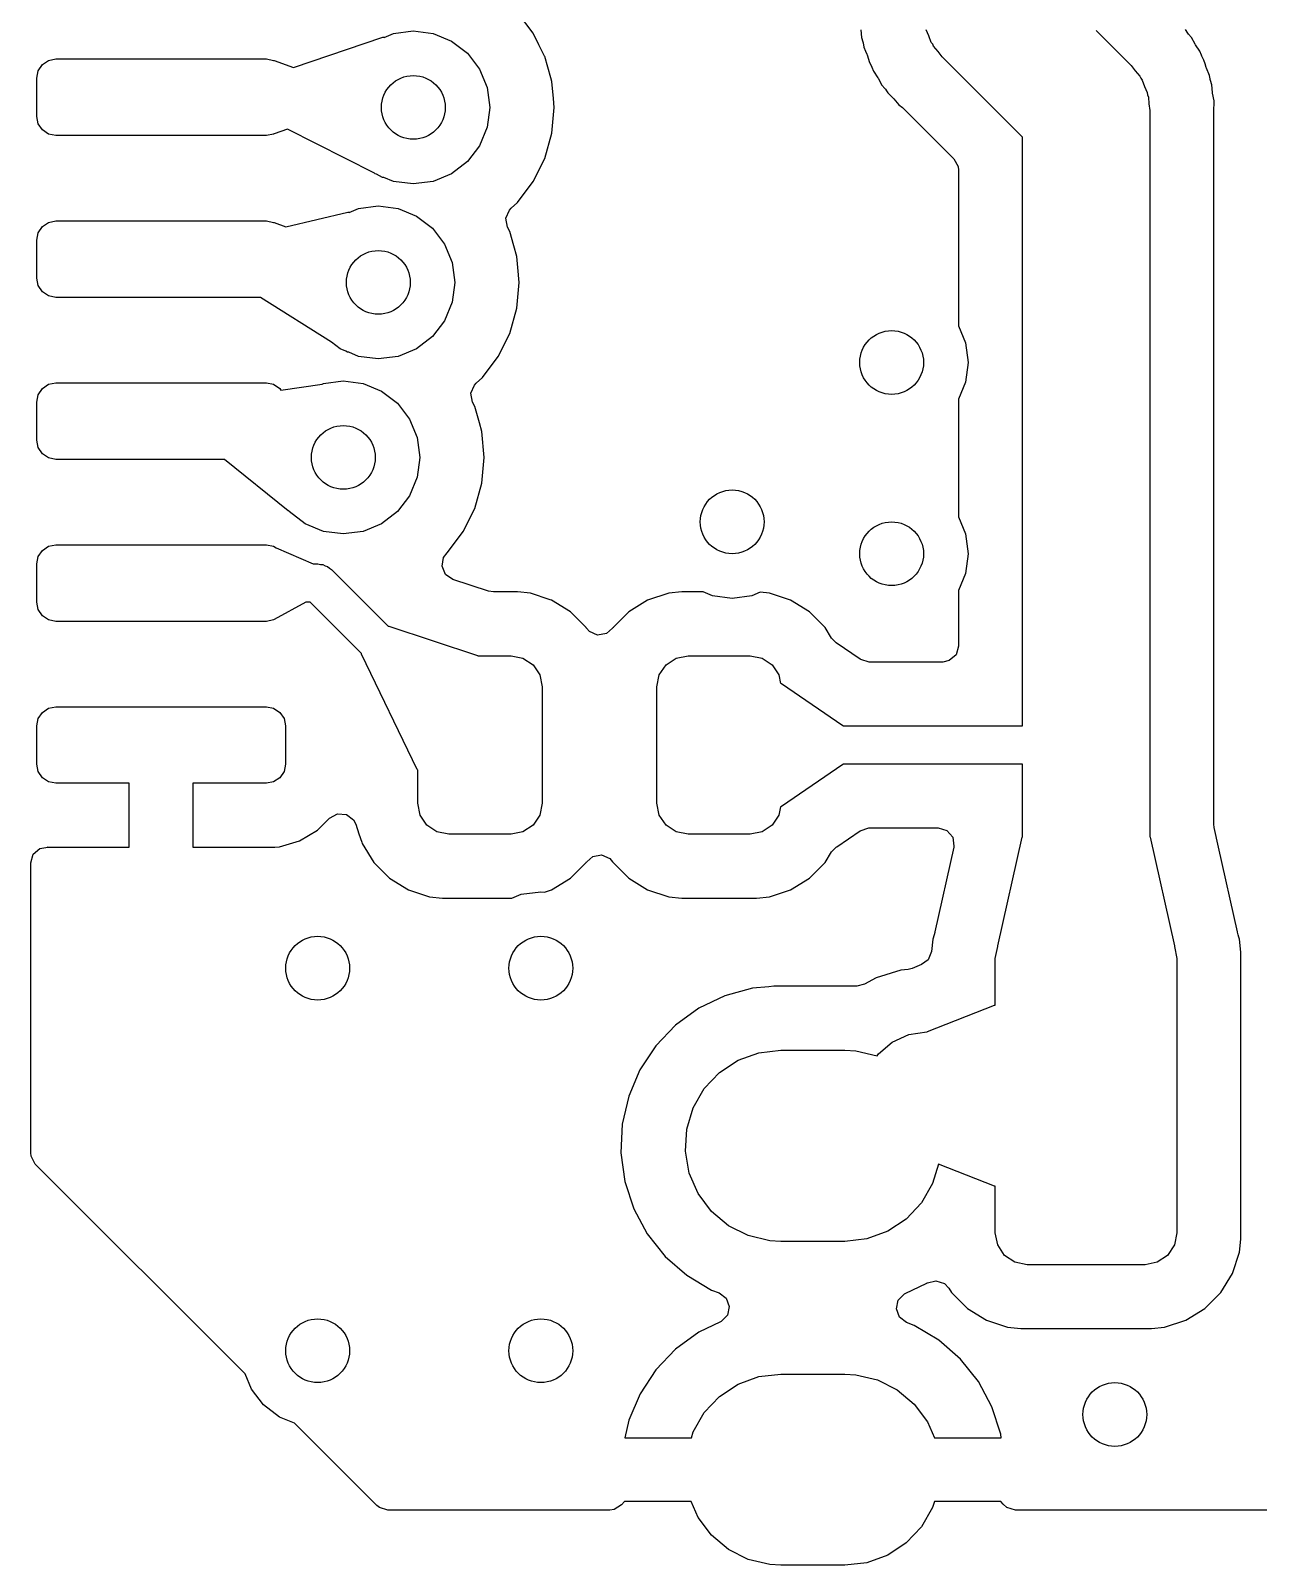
# Model space of a CAD drawing. Extents: x 90 to 175, y -109.5 to -35.9.
# Drawn here: x 149.5 to 159.12, y -91.18 to -79.15 of the extents above; entities that cross this region are included whole.
import ezdxf

# ---------------------------------------------------------------- set-up
doc = ezdxf.new("R2010")
doc.units = 0
doc.layers.add('BLACK', color=7, linetype='CONTINUOUS')

msp = doc.modelspace()

# ---------------------------------------------------------------- linework, layer by layer
at = {"layer": 'BLACK', "linetype": 'CONTINUOUS'}
for p, q in [((153.439673, -79.168179), (153.316764, -79.005421)), ((152.270343, -79.201247), (152.344709, -79.170445)), ((152.344709, -79.170445), (152.5, -79.15)), ((152.5, -79.15), (152.655291, -79.170445)), ((152.655291, -79.170445), (152.8, -79.230385)), ((153.484477, -79.258158), (153.439673, -79.168179)), ((156.008718, -79.141404), (156.014925, -79.20243)), ((156.542471, -79.189516), (156.520254, -79.140866)), ((157.853556, -79.14645), (158.128554, -79.421447)), ((158.573306, -79.168163), (158.554404, -79.139484)), ((158.578034, -79.174434), (158.573306, -79.168163)), ((158.600409, -79.200498), (158.578034, -79.174434)), ((151.56129, -79.43662), (152.260027, -79.199193)), ((152.260027, -79.199193), (152.268963, -79.199776)), ((152.268963, -79.199776), (152.270343, -79.201247)), ((152.8, -79.230385), (152.924264, -79.325736)), ((153.529404, -79.348385), (153.484477, -79.258158)), ((156.014925, -79.20243), (156.014927, -79.202444)), ((156.014927, -79.202444), (156.025208, -79.235213)), ((156.025208, -79.235213), (156.027079, -79.242837)), ((156.027079, -79.242837), (156.033142, -79.276652)), ((156.033142, -79.276652), (156.033142, -79.276655)), ((156.033142, -79.276655), (156.046216, -79.309383)), ((156.561161, -79.239624), (156.542471, -79.189516)), ((156.571915, -79.25399), (156.561161, -79.239624)), ((156.579373, -79.27032), (156.571915, -79.25399)), ((156.6144, -79.310744), (156.579373, -79.27032)), ((158.630183, -79.254142), (158.600409, -79.200498)), ((158.632612, -79.25815), (158.630183, -79.254142)), ((158.666378, -79.309383), (158.632612, -79.25815)), ((149.558918, -79.462597), (149.591434, -79.413934)), ((149.591434, -79.413934), (149.640097, -79.381418)), ((149.640097, -79.381418), (149.6975, -79.37)), ((149.6975, -79.37), (151.3475, -79.37)), ((151.3475, -79.37), (151.404903, -79.381418)), ((151.404903, -79.381418), (151.406851, -79.382719)), ((151.406851, -79.382719), (151.408651, -79.382741)), ((151.408651, -79.382741), (151.56129, -79.43662)), ((152.924264, -79.325736), (153.019615, -79.45)), ((153.530582, -79.35075), (153.529404, -79.348385)), ((153.577837, -79.516833), (153.530582, -79.35075)), ((156.046216, -79.309383), (156.055179, -79.331824)), ((156.055179, -79.331824), (156.055894, -79.333612)), ((156.055894, -79.333612), (156.057474, -79.338051)), ((156.057474, -79.338051), (156.075841, -79.396588)), ((156.075841, -79.396588), (156.075844, -79.396595)), ((156.075844, -79.396595), (156.092509, -79.426619)), ((156.646447, -79.353553), (156.6144, -79.310744)), ((157.146447, -79.853554), (156.646447, -79.353553)), ((158.128554, -79.421447), (158.160603, -79.464261)), ((158.679124, -79.341295), (158.666378, -79.309383)), ((158.682492, -79.348385), (158.679124, -79.341295)), ((158.69916, -79.378414), (158.682492, -79.348385)), ((158.699161, -79.378416), (158.69916, -79.378414)), ((158.708367, -79.40776), (158.699161, -79.378416)), ((158.717527, -79.436955), (158.708367, -79.40776)), ((149.5475, -79.52), (149.558918, -79.462597)), ((149.5475, -79.82), (149.5475, -79.52)), ((153.019615, -79.45), (153.079555, -79.594709)), ((153.586397, -79.546917), (153.577837, -79.516833)), ((156.092509, -79.426619), (156.095879, -79.433714)), ((156.095879, -79.433714), (156.108622, -79.465614)), ((156.108622, -79.465614), (156.108627, -79.465624)), ((156.108627, -79.465624), (156.142377, -79.516833)), ((156.142377, -79.516833), (156.144818, -79.520863)), ((156.144818, -79.520863), (156.174588, -79.574498)), ((158.160603, -79.464261), (158.195627, -79.50468)), ((158.195627, -79.50468), (158.203084, -79.521008)), ((158.203084, -79.521008), (158.213839, -79.535376)), ((158.213839, -79.535376), (158.23253, -79.585487)), ((158.719095, -79.441361), (158.717527, -79.436955)), ((158.741858, -79.498347), (158.719095, -79.441361)), ((158.746995, -79.527011), (158.741858, -79.498347)), ((158.747917, -79.532155), (158.746995, -79.527011)), ((158.749784, -79.539768), (158.747917, -79.532155)), ((158.760074, -79.572562), (158.749784, -79.539768)), ((153.079555, -79.594709), (153.1, -79.75)), ((153.598625, -79.678886), (153.586397, -79.546917)), ((156.174588, -79.574498), (156.174589, -79.574499)), ((156.174589, -79.574499), (156.174591, -79.574502)), ((156.174591, -79.574502), (156.196968, -79.600567)), ((156.196968, -79.600567), (156.201693, -79.606835)), ((156.201693, -79.606835), (156.209484, -79.618656)), ((156.209484, -79.618656), (156.220598, -79.635519)), ((156.220598, -79.635519), (156.263978, -79.678899)), ((158.23253, -79.585487), (158.254746, -79.634134)), ((158.254746, -79.634134), (158.257299, -79.651895)), ((158.257299, -79.651895), (158.263574, -79.668717)), ((158.760074, -79.572563), (158.760074, -79.572562)), ((158.76628, -79.633587), (158.760074, -79.572563)), ((158.766933, -79.638249), (158.76628, -79.633587)), ((158.777757, -79.698637), (158.766933, -79.638249)), ((153.1, -79.75), (153.079555, -79.905291)), ((153.586397, -79.953083), (153.605215, -79.75)), ((153.605215, -79.75), (153.598625, -79.678886)), ((156.263978, -79.678899), (156.267169, -79.682343)), ((156.267169, -79.682343), (156.307131, -79.728892)), ((156.307131, -79.728892), (156.307134, -79.728895)), ((156.307134, -79.728895), (156.334294, -79.749918)), ((156.334294, -79.749918), (156.34019, -79.755111)), ((156.34019, -79.755111), (156.738181, -80.153102)), ((158.263574, -79.668717), (158.267389, -79.72207)), ((158.267389, -79.72207), (158.275, -79.775)), ((158.275, -79.775), (158.275, -85.467936)), ((158.7755, -79.787715), (158.777757, -79.698641)), ((158.777756, -79.69864), (158.777757, -79.698637)), ((158.777757, -79.698641), (158.777756, -79.69864)), ((149.558918, -79.877403), (149.5475, -79.82)), ((149.591434, -79.926066), (149.558918, -79.877403)), ((153.079555, -79.905291), (153.019615, -80.05)), ((157.14645, -79.853556), (157.146447, -79.853554)), ((157.275, -79.982106), (157.14645, -79.853556)), ((158.7755, -85.370705), (158.7755, -79.787715)), ((149.640097, -79.958582), (149.591434, -79.926066)), ((149.6975, -79.97), (149.640097, -79.958582)), ((151.3475, -79.97), (149.6975, -79.97)), ((151.404903, -79.958582), (151.3475, -79.97)), ((151.406852, -79.957279), (151.404903, -79.958582)), ((151.408651, -79.957258), (151.406852, -79.957279)), ((151.513485, -79.920252), (151.408651, -79.957258)), ((152.196132, -80.266647), (151.513485, -79.920252)), ((153.530582, -80.14925), (153.586397, -79.953083)), ((157.275, -84.6), (157.275, -79.982106)), ((153.019615, -80.05), (152.924264, -80.174264)), ((152.2, -80.269615), (152.196132, -80.266647)), ((152.924264, -80.174264), (152.8, -80.269615)), ((153.439673, -80.331821), (153.530582, -80.14925)), ((156.738181, -80.153102), (156.771666, -80.214425)), ((156.771666, -80.214425), (156.7745, -80.240783)), ((156.7745, -80.240783), (156.7745, -81.461793)), ((152.210784, -80.274081), (152.2, -80.269615)), ((152.25914, -80.298619), (152.210784, -80.274081)), ((152.25994, -80.298987), (152.25914, -80.298619)), ((152.268895, -80.299001), (152.25994, -80.298987)), ((152.269496, -80.298401), (152.268895, -80.299001)), ((152.344709, -80.329555), (152.269496, -80.298401)), ((152.5, -80.35), (152.344709, -80.329555)), ((152.655291, -80.329555), (152.5, -80.35)), ((152.8, -80.269615), (152.655291, -80.329555)), ((153.316764, -80.494579), (153.439673, -80.331821)), ((153.265986, -80.540868), (153.316764, -80.494579)), ((151.501476, -80.685506), (151.986242, -80.570298)), ((151.986242, -80.570298), (151.995082, -80.571719)), ((151.995082, -80.571719), (151.996458, -80.573332)), ((151.996458, -80.573332), (152.070244, -80.54277)), ((152.070244, -80.54277), (152.225535, -80.522325)), ((152.225535, -80.522325), (152.380826, -80.54277)), ((152.380826, -80.54277), (152.525535, -80.60271)), ((152.525535, -80.60271), (152.649799, -80.698061)), ((153.226274, -80.618982), (153.253147, -80.554487)), ((153.238534, -80.687765), (153.226274, -80.618982)), ((153.253147, -80.554487), (153.265986, -80.540868)), ((149.5475, -80.79), (149.558918, -80.732597)), ((149.558918, -80.732597), (149.591434, -80.683934)), ((149.591434, -80.683934), (149.640097, -80.651418)), ((149.640097, -80.651418), (149.6975, -80.64)), ((149.6975, -80.64), (151.3475, -80.64)), ((151.3475, -80.64), (151.404903, -80.651418)), ((151.404903, -80.651418), (151.406851, -80.652719)), ((151.406851, -80.652719), (151.408651, -80.652741)), ((151.408651, -80.652741), (151.501476, -80.685506)), ((152.649799, -80.698061), (152.74515, -80.822325)), ((153.256117, -80.723075), (153.238534, -80.687765)), ((153.288239, -80.835972), (153.256117, -80.723075)), ((149.5475, -81.09), (149.5475, -80.79)), ((152.74515, -80.822325), (152.80509, -80.967034)), ((153.311932, -80.919242), (153.288239, -80.835972)), ((152.80509, -80.967034), (152.825535, -81.122325)), ((153.319917, -81.005421), (153.311932, -80.919242)), ((149.558918, -81.147403), (149.5475, -81.09)), ((153.33075, -81.122325), (153.319917, -81.005421)), ((149.591434, -81.196066), (149.558918, -81.147403)), ((149.640097, -81.228582), (149.591434, -81.196066)), ((149.6975, -81.24), (149.640097, -81.228582)), ((152.825535, -81.122325), (152.80509, -81.277616)), ((153.311932, -81.325408), (153.33075, -81.122325)), ((151.300646, -81.24), (149.6975, -81.24)), ((151.857382, -81.589644), (151.300646, -81.24)), ((152.80509, -81.277616), (152.74515, -81.422325)), ((153.256117, -81.521575), (153.311932, -81.325408)), ((152.74515, -81.422325), (152.649799, -81.546589)), ((156.7745, -81.461793), (156.829555, -81.594709)), ((151.925535, -81.64194), (151.857382, -81.589644)), ((152.649799, -81.546589), (152.525535, -81.64194)), ((153.165208, -81.704146), (153.256117, -81.521575)), ((151.969936, -81.660331), (151.925535, -81.64194)), ((151.984212, -81.669297), (151.969936, -81.660331)), ((151.985941, -81.670191), (151.984212, -81.669297)), ((151.993768, -81.670203), (151.985941, -81.670191)), ((152.070244, -81.70188), (151.993768, -81.670203)), ((152.225535, -81.722325), (152.070244, -81.70188)), ((152.380826, -81.70188), (152.225535, -81.722325)), ((152.525535, -81.64194), (152.380826, -81.70188)), ((153.042299, -81.866904), (153.165208, -81.704146)), ((156.829555, -81.594709), (156.85, -81.75)), ((156.85, -81.75), (156.829555, -81.905291)), ((149.591434, -81.953934), (149.640097, -81.921418)), ((149.640097, -81.921418), (149.6975, -81.91)), ((149.6975, -81.91), (151.3475, -81.91)), ((151.3475, -81.91), (151.404903, -81.921418)), ((151.404903, -81.921418), (151.453566, -81.953934)), ((151.462276, -81.96697), (151.786271, -81.919032)), ((151.786271, -81.919032), (151.795779, -81.915095)), ((151.795779, -81.915095), (151.95107, -81.89465)), ((151.95107, -81.89465), (152.106361, -81.915095)), ((152.106361, -81.915095), (152.25107, -81.975035)), ((152.951809, -81.991307), (152.978682, -81.926812)), ((152.978682, -81.926812), (152.991521, -81.913193)), ((152.991521, -81.913193), (153.042299, -81.866904)), ((156.829555, -81.905291), (156.7745, -82.038206)), ((149.5475, -82.06), (149.558918, -82.002597)), ((149.5475, -82.36), (149.5475, -82.06)), ((149.558918, -82.002597), (149.591434, -81.953934)), ((151.453566, -81.953934), (151.462276, -81.96697)), ((152.25107, -81.975035), (152.375334, -82.070386)), ((152.375334, -82.070386), (152.470685, -82.19465)), ((152.964069, -82.06009), (152.951809, -81.991307)), ((152.981652, -82.0954), (152.964069, -82.06009)), ((156.7745, -82.038206), (156.7745, -82.961793)), ((153.017829, -82.222548), (152.981652, -82.0954)), ((152.470685, -82.19465), (152.530625, -82.339359)), ((153.037467, -82.291567), (153.017829, -82.222548)), ((153.056278, -82.494579), (153.037467, -82.291567)), ((149.558918, -82.417403), (149.5475, -82.36)), ((149.591434, -82.466066), (149.558918, -82.417403)), ((152.530625, -82.339359), (152.55107, -82.49465)), ((149.640097, -82.498582), (149.591434, -82.466066)), ((149.6975, -82.51), (149.640097, -82.498582)), ((151.019582, -82.51), (149.6975, -82.51)), ((151.518632, -82.912324), (151.019582, -82.51)), ((152.55107, -82.49465), (152.530625, -82.649941)), ((153.037467, -82.697733), (153.056285, -82.49465)), ((153.056285, -82.49465), (153.056278, -82.494579)), ((152.530625, -82.649941), (152.470685, -82.79465)), ((152.470685, -82.79465), (152.375334, -82.918914)), ((152.981652, -82.8939), (153.037467, -82.697733)), ((151.522909, -82.913836), (151.518632, -82.912324)), ((151.526806, -82.918914), (151.522909, -82.913836)), ((152.890743, -83.076471), (152.981652, -82.8939)), ((151.65107, -83.014265), (151.526806, -82.918914)), ((151.795779, -83.074205), (151.65107, -83.014265)), ((152.25107, -83.014265), (152.106361, -83.074205)), ((152.375334, -82.918914), (152.25107, -83.014265)), ((156.7745, -82.961793), (156.829555, -83.094709)), ((151.95107, -83.09465), (151.795779, -83.074205)), ((152.106361, -83.074205), (151.95107, -83.09465)), ((152.767834, -83.239229), (152.890743, -83.076471)), ((156.829555, -83.094709), (156.85, -83.25)), ((149.5475, -83.33), (149.558918, -83.272597)), ((149.558918, -83.272597), (149.591434, -83.223934)), ((149.591434, -83.223934), (149.640097, -83.191418)), ((149.640097, -83.191418), (149.6975, -83.18)), ((149.6975, -83.18), (151.3475, -83.18)), ((151.3475, -83.18), (151.404903, -83.191418)), ((151.404903, -83.191418), (151.423736, -83.204002)), ((151.423736, -83.204002), (151.425254, -83.204086)), ((151.425254, -83.204086), (151.715665, -83.33)), ((152.737083, -83.278722), (152.764669, -83.242114)), ((152.764669, -83.242114), (152.767834, -83.239229)), ((156.85, -83.25), (156.829555, -83.405291)), ((149.5475, -83.63), (149.5475, -83.33)), ((151.715665, -83.33), (151.7525, -83.33)), ((151.7525, -83.33), (151.771575, -83.335111)), ((151.771575, -83.335111), (151.791323, -83.335111)), ((151.791323, -83.335111), (151.808425, -83.344984)), ((151.808425, -83.344984), (151.8275, -83.350096)), ((151.8275, -83.350096), (151.841464, -83.36406)), ((151.841464, -83.36406), (151.858566, -83.373934)), ((151.858566, -83.373934), (152.303643, -83.819011)), ((152.72497, -83.347533), (152.737083, -83.278722)), ((152.751982, -83.41197), (152.72497, -83.347533)), ((152.809543, -83.451575), (152.751982, -83.41197)), ((153.089148, -83.54332), (152.809543, -83.451575)), ((156.829555, -83.405291), (156.7745, -83.538206)), ((149.558918, -83.687403), (149.5475, -83.63)), ((151.656277, -83.63), (151.409359, -83.766125)), ((151.690368, -83.63), (151.656277, -83.63)), ((152.092783, -84.032415), (151.690368, -83.63)), ((153.127807, -83.5495), (153.089148, -83.54332)), ((153.315848, -83.5495), (153.127807, -83.5495)), ((153.315855, -83.5495), (153.315848, -83.5495)), ((153.417776, -83.559913), (153.315855, -83.5495)), ((153.57347, -83.611505), (153.417776, -83.559913)), ((153.582925, -83.614638), (153.57347, -83.611505)), ((153.582927, -83.614639), (153.582925, -83.614638)), ((153.582933, -83.614642), (153.582927, -83.614639)), ((153.730999, -83.705971), (153.582933, -83.614642)), ((154.337066, -83.614642), (154.189, -83.705971)), ((154.337077, -83.614637), (154.337066, -83.614642)), ((154.502223, -83.559913), (154.337077, -83.614637)), ((154.604144, -83.5495), (154.502223, -83.559913)), ((154.604152, -83.5495), (154.604144, -83.5495)), ((154.772149, -83.5495), (154.604152, -83.5495)), ((154.844709, -83.579555), (154.772149, -83.5495)), ((155, -83.6), (154.844709, -83.579555)), ((155.155291, -83.579555), (155, -83.6)), ((155.22053, -83.552531), (155.155291, -83.579555)), ((155.292776, -83.559913), (155.22053, -83.552531)), ((155.44847, -83.611505), (155.292776, -83.559913)), ((155.457925, -83.614638), (155.44847, -83.611505)), ((155.457927, -83.614639), (155.457925, -83.614638)), ((155.457933, -83.614642), (155.457927, -83.614639)), ((155.605999, -83.705971), (155.457933, -83.614642)), ((156.7745, -83.538206), (156.7745, -83.9755)), ((149.591434, -83.736066), (149.558918, -83.687403)), ((149.640097, -83.768582), (149.591434, -83.736066)), ((153.731003, -83.705974), (153.730999, -83.705971)), ((153.854025, -83.828996), (153.731003, -83.705974)), ((154.188996, -83.705974), (154.065974, -83.828996)), ((154.189, -83.705971), (154.188996, -83.705974)), ((155.606003, -83.705974), (155.605999, -83.705971)), ((155.729026, -83.828997), (155.606003, -83.705974)), ((149.6975, -83.78), (149.640097, -83.768582)), ((151.3475, -83.78), (149.6975, -83.78)), ((151.404903, -83.768582), (151.3475, -83.78)), ((151.408423, -83.766229), (151.404903, -83.768582)), ((151.409359, -83.766125), (151.408423, -83.766229)), ((152.303643, -83.819011), (152.304723, -83.818564)), ((152.304723, -83.818564), (152.308368, -83.819146)), ((152.308368, -83.819146), (153.004014, -84.047402)), ((153.854028, -83.829), (153.854025, -83.828996)), ((153.854462, -83.829703), (153.854028, -83.829)), ((153.855859, -83.831315), (153.854462, -83.829703)), ((153.858507, -83.834664), (153.855859, -83.831315)), ((153.858657, -83.834544), (153.858507, -83.834664)), ((153.880546, -83.859806), (153.858657, -83.834544)), ((153.944628, -83.887649), (153.880546, -83.859806)), ((154.01359, -83.876428), (153.944628, -83.887649)), ((154.06071, -83.834045), (154.01359, -83.876428)), ((154.061493, -83.834664), (154.06071, -83.834045)), ((154.065114, -83.830083), (154.061493, -83.834664)), ((154.065538, -83.829703), (154.065114, -83.830083)), ((154.065971, -83.829), (154.065538, -83.829703)), ((154.065974, -83.828996), (154.065971, -83.829)), ((155.779835, -83.911372), (155.729026, -83.828997)), ((155.81539, -83.948636), (155.779835, -83.911372)), ((156.004483, -84.0779), (155.81539, -83.948636)), ((156.7745, -83.9755), (156.754815, -84.042539)), ((152.093018, -84.03652), (152.092783, -84.032415)), ((152.530204, -84.941996), (152.093018, -84.03652)), ((153.004014, -84.047402), (153.007038, -84.05)), ((153.007038, -84.05), (153.26625, -84.05)), ((153.26625, -84.05), (153.359529, -84.068554)), ((153.359529, -84.068554), (153.438607, -84.121393)), ((154.481393, -84.121393), (154.560471, -84.068554)), ((154.560471, -84.068554), (154.65375, -84.05)), ((154.65375, -84.05), (155.14125, -84.05)), ((155.14125, -84.05), (155.234529, -84.068554)), ((155.234529, -84.068554), (155.313607, -84.121393)), ((156.007374, -84.079815), (156.004483, -84.0779)), ((156.074413, -84.0995), (156.007374, -84.079815)), ((156.6505, -84.0995), (156.074413, -84.0995)), ((156.702011, -84.088294), (156.6505, -84.0995)), ((156.754815, -84.042539), (156.702011, -84.088294)), ((153.438607, -84.121393), (153.491446, -84.200471)), ((153.491446, -84.200471), (153.51, -84.29375)), ((154.41, -84.29375), (154.428554, -84.200471)), ((154.428554, -84.200471), (154.481393, -84.121393)), ((155.313607, -84.121393), (155.366446, -84.200471)), ((155.366446, -84.200471), (155.379527, -84.266238)), ((153.51, -84.29375), (153.51, -85.20625)), ((154.41, -85.20625), (154.41, -84.29375)), ((155.379527, -84.266238), (155.380175, -84.265966)), ((155.380175, -84.265966), (155.386839, -84.268006)), ((155.386839, -84.268006), (155.867403, -84.596516)), ((149.591434, -84.493934), (149.640097, -84.461418)), ((149.640097, -84.461418), (149.6975, -84.45)), ((149.6975, -84.45), (151.3475, -84.45)), ((151.3475, -84.45), (151.404903, -84.461418)), ((151.404903, -84.461418), (151.453566, -84.493934)), ((149.5475, -84.6), (149.558918, -84.542597)), ((149.5475, -84.9), (149.5475, -84.6)), ((149.558918, -84.542597), (149.591434, -84.493934)), ((151.453566, -84.493934), (151.486082, -84.542597)), ((151.486082, -84.542597), (151.4975, -84.6)), ((151.4975, -84.6), (151.4975, -84.9)), ((155.867403, -84.596516), (155.869678, -84.6)), ((155.869678, -84.6), (157.275, -84.6)), ((149.558918, -84.957403), (149.5475, -84.9)), ((149.591434, -85.006066), (149.558918, -84.957403)), ((151.486082, -84.957403), (151.453566, -85.006066)), ((151.4975, -84.9), (151.486082, -84.957403)), ((152.535, -84.946533), (152.530204, -84.941996)), ((152.535, -85.20625), (152.535, -84.946533)), ((155.867403, -84.903484), (155.386841, -85.231992)), ((155.869073, -84.902098), (155.867403, -84.903484)), ((155.869942, -84.9), (155.869073, -84.902098)), ((157.275, -84.9), (155.869942, -84.9)), ((157.275, -85.468744), (157.275, -84.9)), ((149.640097, -85.038582), (149.591434, -85.006066)), ((149.6975, -85.05), (149.640097, -85.038582)), ((150.2725, -85.05), (149.6975, -85.05)), ((150.2725, -85.55), (150.2725, -85.05)), ((151.3475, -85.05), (150.7725, -85.05)), ((150.7725, -85.05), (150.7725, -85.55)), ((151.404903, -85.038582), (151.3475, -85.05)), ((151.453566, -85.006066), (151.404903, -85.038582)), ((151.749057, -85.417681), (151.844033, -85.322705)), ((151.844033, -85.322705), (151.905356, -85.28922)), ((151.905356, -85.28922), (151.975048, -85.294204)), ((151.975048, -85.294204), (152.030982, -85.336075)), ((152.553554, -85.299529), (152.535, -85.20625)), ((152.606393, -85.378607), (152.553554, -85.299529)), ((153.491446, -85.299529), (153.438607, -85.378607)), ((153.51, -85.20625), (153.491446, -85.299529)), ((154.428554, -85.299529), (154.41, -85.20625)), ((154.481393, -85.378607), (154.428554, -85.299529)), ((155.366446, -85.299529), (155.313607, -85.378607)), ((155.379576, -85.233517), (155.366446, -85.299529)), ((155.386841, -85.231992), (155.379576, -85.233517)), ((151.607696, -85.501282), (151.749052, -85.417685)), ((151.749052, -85.417685), (151.749057, -85.417681)), ((152.030982, -85.336075), (152.049421, -85.371381)), ((152.049421, -85.371381), (152.073907, -85.445275)), ((152.685471, -85.431446), (152.606393, -85.378607)), ((152.77875, -85.45), (152.685471, -85.431446)), ((153.359529, -85.431446), (153.26625, -85.45)), ((153.438607, -85.378607), (153.359529, -85.431446)), ((154.560471, -85.431446), (154.481393, -85.378607)), ((154.65375, -85.45), (154.560471, -85.431446)), ((155.234529, -85.431446), (155.14125, -85.45)), ((155.313607, -85.378607), (155.234529, -85.431446)), ((155.821624, -85.5471), (156.004436, -85.422131)), ((156.004436, -85.422131), (156.070889, -85.40055)), ((156.070889, -85.40055), (156.074413, -85.4005)), ((156.074413, -85.4005), (156.616174, -85.4005)), ((156.616174, -85.4005), (156.683213, -85.420185)), ((156.683213, -85.420185), (156.728968, -85.472989)), ((158.778478, -85.397716), (158.7755, -85.370705)), ((158.812467, -85.550001), (158.778478, -85.397716)), ((149.519685, -85.606726), (149.572489, -85.560971)), ((149.572489, -85.560971), (149.633765, -85.55015)), ((149.631874, -85.550001), (149.631856, -85.55)), ((149.631856, -85.55), (150.2725, -85.55)), ((149.633765, -85.55015), (149.631874, -85.550001)), ((150.7725, -85.55), (151.413144, -85.55)), ((151.413144, -85.55), (151.449989, -85.5471)), ((151.449989, -85.5471), (151.449995, -85.547099)), ((151.449995, -85.547099), (151.607693, -85.501283)), ((151.607693, -85.501283), (151.607696, -85.501282)), ((152.073907, -85.445275), (152.095819, -85.511401)), ((152.095819, -85.511401), (152.099638, -85.522924)), ((152.099638, -85.522924), (152.099642, -85.522933)), ((152.099642, -85.522933), (152.190971, -85.670999)), ((153.26625, -85.45), (152.77875, -85.45)), ((155.14125, -85.45), (154.65375, -85.45)), ((155.779834, -85.588628), (155.815396, -85.551357)), ((155.815396, -85.551357), (155.821624, -85.5471)), ((156.737196, -85.551512), (156.589179, -86.214685)), ((156.728968, -85.472989), (156.738912, -85.542147)), ((156.738912, -85.542147), (156.737196, -85.551512)), ((157.082539, -86.324808), (157.272958, -85.471652)), ((157.272958, -85.471652), (157.275, -85.468744)), ((158.275, -85.467936), (158.277042, -85.471652)), ((158.277042, -85.471652), (158.46746, -86.324808)), ((158.960821, -86.214694), (158.812467, -85.550001)), ((149.5, -85.673765), (149.519685, -85.606726)), ((149.5, -87.948638), (149.5, -85.673765)), ((152.190971, -85.670999), (152.190974, -85.671003)), ((152.190974, -85.671003), (152.313996, -85.794025)), ((153.731003, -85.794026), (153.854026, -85.671003)), ((153.854026, -85.671003), (153.854458, -85.670301)), ((153.854458, -85.670301), (153.854881, -85.669921)), ((153.854881, -85.669921), (153.858507, -85.665336)), ((153.858507, -85.665336), (153.85929, -85.665955)), ((153.85929, -85.665955), (153.906402, -85.623575)), ((153.906402, -85.623575), (153.975364, -85.612349)), ((153.975364, -85.612349), (154.039448, -85.640188)), ((154.039448, -85.640188), (154.061342, -85.665455)), ((154.061342, -85.665455), (154.061493, -85.665336)), ((154.061493, -85.665336), (154.064143, -85.668687)), ((154.064143, -85.668687), (154.06554, -85.670299)), ((154.06554, -85.670299), (154.065974, -85.671003)), ((154.065974, -85.671003), (154.065975, -85.671004)), ((154.065975, -85.671004), (154.188996, -85.794025)), ((155.606003, -85.794026), (155.729026, -85.671003)), ((155.729026, -85.671003), (155.779834, -85.588628)), ((152.313996, -85.794025), (152.314, -85.794028)), ((152.314, -85.794028), (152.462066, -85.885357)), ((153.582925, -85.885362), (153.731003, -85.794026)), ((154.188996, -85.794025), (154.189, -85.794028)), ((154.189, -85.794028), (154.337066, -85.885357)), ((155.457925, -85.885362), (155.606003, -85.794026)), ((152.462066, -85.885357), (152.462069, -85.885358)), ((152.462069, -85.885358), (152.462075, -85.885362)), ((152.462075, -85.885362), (152.627225, -85.940087)), ((153.272149, -85.9505), (153.344709, -85.920445)), ((153.344709, -85.920445), (153.5, -85.9)), ((153.5, -85.9), (153.527731, -85.903651)), ((153.527731, -85.903651), (153.582925, -85.885362)), ((154.337066, -85.885357), (154.337069, -85.885358)), ((154.337069, -85.885358), (154.337075, -85.885362)), ((154.337075, -85.885362), (154.502225, -85.940087)), ((155.292775, -85.940087), (155.457925, -85.885362)), ((152.627225, -85.940087), (152.729152, -85.9505)), ((152.729152, -85.9505), (152.729157, -85.9505)), ((152.729157, -85.9505), (153.272149, -85.9505)), ((154.502225, -85.940087), (154.604152, -85.9505)), ((154.604152, -85.9505), (154.604157, -85.9505)), ((154.604157, -85.9505), (155.190843, -85.9505)), ((155.190843, -85.9505), (155.190848, -85.9505)), ((155.190848, -85.9505), (155.292775, -85.940087)), ((156.572501, -86.272203), (156.562549, -86.369616)), ((156.58364, -86.238583), (156.572501, -86.272203)), ((156.588058, -86.221061), (156.58364, -86.238583)), ((156.589178, -86.214693), (156.588058, -86.221061)), ((156.589179, -86.214685), (156.589178, -86.214693)), ((158.960822, -86.21471), (158.960821, -86.214694)), ((158.961193, -86.217191), (158.960822, -86.21471)), ((158.966129, -86.23789), (158.961193, -86.217191)), ((158.971938, -86.255421), (158.966129, -86.23789)), ((158.977499, -86.272203), (158.971938, -86.255421)), ((158.988, -86.374992), (158.977499, -86.272203)), ((156.562549, -86.369616), (156.536153, -86.434307)), ((157.0625, -86.425001), (157.08153, -86.32933)), ((157.08153, -86.32933), (157.082925, -86.327241)), ((157.082925, -86.327241), (157.082539, -86.324808)), ((158.46746, -86.324808), (158.467073, -86.32724)), ((158.467073, -86.32724), (158.46847, -86.32933)), ((158.46847, -86.32933), (158.487499, -86.425002)), ((158.988, -87.25), (158.988, -86.374992)), ((156.32256, -86.514926), (156.128416, -86.575839)), ((156.378822, -86.509204), (156.32256, -86.514925)), ((156.32256, -86.514925), (156.32256, -86.514926)), ((156.411864, -86.501155), (156.378822, -86.509204)), ((156.48478, -86.472328), (156.411864, -86.501155)), ((156.536153, -86.434307), (156.48478, -86.472328)), ((157.0625, -86.790437), (157.0625, -86.425001)), ((158.487499, -86.425002), (158.4875, -88.574999)), ((155.287899, -86.64546), (155.158313, -86.657122)), ((155.326345, -86.642), (155.287899, -86.64546)), ((155.977108, -86.642), (155.326345, -86.642)), ((156.037284, -86.62642), (155.977108, -86.642)), ((156.128416, -86.575839), (156.037284, -86.62642)), ((154.941326, -86.717008), (154.738533, -86.814667)), ((154.941339, -86.717003), (154.941326, -86.717008)), ((155.158307, -86.657123), (154.941339, -86.717003)), ((155.158313, -86.657122), (155.158307, -86.657123)), ((154.738525, -86.814671), (154.556427, -86.946973)), ((154.738533, -86.814667), (154.738525, -86.814671)), ((156.532397, -86.997075), (157.055364, -86.790321)), ((157.055364, -86.790321), (157.0625, -86.790437)), ((154.556425, -86.946974), (154.400866, -87.109676)), ((154.556427, -86.946973), (154.556425, -86.946974)), ((156.384134, -87.020254), (156.525, -87)), ((156.525, -87), (156.528296, -87)), ((156.528296, -87), (156.528427, -86.999683)), ((156.528427, -86.999683), (156.532397, -86.997075)), ((154.400866, -87.109676), (154.276863, -87.297533)), ((156.147125, -87.17257), (156.25468, -87.079373)), ((156.25468, -87.079373), (156.384134, -87.020254)), ((154.900409, -87.317967), (155.045901, -87.222276)), ((155.045901, -87.222276), (155.209538, -87.162716)), ((155.209538, -87.162716), (155.3825, -87.1425)), ((155.3825, -87.1425), (155.8825, -87.1425)), ((155.8825, -87.1425), (155.96957, -87.147571)), ((155.96957, -87.147571), (156.137597, -87.187395)), ((156.137597, -87.187395), (156.147125, -87.17257)), ((154.276863, -87.297533), (154.188399, -87.504504)), ((154.780908, -87.444631), (154.900409, -87.317967)), ((158.988, -87.75), (158.988, -87.25)), ((154.693838, -87.59544), (154.780908, -87.444631)), ((154.188395, -87.504517), (154.13831, -87.723957)), ((154.188399, -87.504504), (154.188395, -87.504517)), ((154.643894, -87.762264), (154.693838, -87.59544)), ((154.138308, -87.723968), (154.12821, -87.948825)), ((154.13831, -87.723957), (154.138308, -87.723968)), ((154.633769, -87.936109), (154.643894, -87.762264)), ((158.988, -88.625008), (158.988, -87.75)), ((149.502834, -87.974996), (149.5, -87.948638)), ((154.12821, -87.948825), (154.12821, -87.94883)), ((154.12821, -87.94883), (154.158425, -88.171887)), ((154.664008, -88.107602), (154.633769, -87.936109)), ((149.536319, -88.036319), (149.502834, -87.974996)), ((151.18116, -89.68116), (149.536319, -88.036319)), ((156.617021, -88.036379), (156.571162, -88.18956)), ((157.055363, -88.209678), (156.617021, -88.036379)), ((154.158425, -88.171887), (154.158426, -88.17189)), ((154.158426, -88.17189), (154.227983, -88.385965)), ((154.732981, -88.2675), (154.664008, -88.107602)), ((156.571162, -88.18956), (156.484092, -88.340369)), ((157.059657, -88.210497), (157.055363, -88.209678)), ((157.0625, -88.209321), (157.059657, -88.210497)), ((157.062501, -88.574998), (157.0625, -88.209321)), ((154.83697, -88.407181), (154.732981, -88.2675)), ((154.227983, -88.385965), (154.334646, -88.584178)), ((154.970368, -88.519116), (154.83697, -88.407181)), ((156.484092, -88.340369), (156.364591, -88.467033)), ((155.125985, -88.597269), (154.970368, -88.519116)), ((156.219099, -88.562724), (156.055462, -88.622284)), ((156.364591, -88.467033), (156.219099, -88.562724)), ((154.334646, -88.584178), (154.334648, -88.584181)), ((154.334648, -88.584181), (154.474989, -88.760163)), ((155.29543, -88.637429), (155.125985, -88.597269)), ((155.3825, -88.6425), (155.29543, -88.637429)), ((155.8825, -88.6425), (155.3825, -88.6425)), ((156.055462, -88.622284), (155.8825, -88.6425)), ((157.08153, -88.67067), (157.062501, -88.574998)), ((157.135724, -88.751776), (157.08153, -88.67067)), ((158.46847, -88.67067), (158.414276, -88.751776)), ((158.4875, -88.574999), (158.46847, -88.67067)), ((158.977499, -88.727797), (158.988, -88.625008)), ((154.474989, -88.760163), (154.474991, -88.760164)), ((154.474991, -88.760164), (154.474992, -88.760166)), ((154.474992, -88.760166), (154.644504, -88.908265)), ((157.21683, -88.80597), (157.135724, -88.751776)), ((157.312501, -88.825), (157.21683, -88.80597)), ((158.33317, -88.80597), (158.237498, -88.824999)), ((158.414276, -88.751776), (158.33317, -88.80597)), ((158.922314, -88.894334), (158.977499, -88.727797)), ((154.644504, -88.908265), (154.837736, -89.023715)), ((158.237498, -88.824999), (157.312501, -88.825)), ((158.830211, -89.043655), (158.922314, -88.894334)), ((154.837736, -89.023715), (154.897248, -89.04605)), ((154.897248, -89.04605), (154.953096, -89.088035)), ((156.352142, -89.054445), (156.357486, -89.051707)), ((156.357486, -89.051707), (156.526473, -88.970329)), ((156.526473, -88.970329), (156.52648, -88.970323)), ((156.52648, -88.970323), (156.529715, -88.968391)), ((156.529715, -88.968391), (156.531402, -88.967954)), ((156.531402, -88.967954), (156.531491, -88.967912)), ((156.531491, -88.967912), (156.531499, -88.967929)), ((156.531499, -88.967929), (156.597359, -88.950897)), ((156.597359, -88.950897), (156.663723, -88.97275)), ((156.663723, -88.97275), (156.698865, -89.009733)), ((156.698865, -89.009733), (156.719788, -89.043654)), ((156.719788, -89.043654), (156.843844, -89.16771)), ((158.706155, -89.167711), (158.830211, -89.043655)), ((154.953096, -89.088035), (154.97738, -89.153549)), ((154.97738, -89.153549), (154.962389, -89.221792)), ((156.287644, -89.171992), (156.302636, -89.10375)), ((156.311927, -89.237506), (156.287644, -89.171992)), ((156.302636, -89.10375), (156.352142, -89.054445)), ((156.843844, -89.16771), (156.843848, -89.167713)), ((156.843848, -89.167713), (156.993162, -89.259812)), ((158.556834, -89.259814), (158.706155, -89.167711)), ((154.907479, -89.273863), (154.738791, -89.355098)), ((154.912883, -89.271096), (154.907479, -89.273863)), ((154.962389, -89.221792), (154.912883, -89.271096)), ((156.367775, -89.279492), (156.311927, -89.237506)), ((156.427048, -89.301738), (156.367775, -89.279492)), ((156.993162, -89.259812), (156.993164, -89.259813)), ((156.993164, -89.259813), (156.993166, -89.259814)), ((156.993166, -89.259814), (157.159703, -89.314999)), ((158.390297, -89.314999), (158.556834, -89.259814)), ((154.738783, -89.355102), (154.556758, -89.487351)), ((154.738791, -89.355098), (154.738783, -89.355102)), ((156.427053, -89.30174), (156.427048, -89.301738)), ((156.620199, -89.41714), (156.427053, -89.30174)), ((157.159703, -89.314999), (157.262492, -89.3255)), ((157.262492, -89.3255), (157.262497, -89.3255)), ((157.262497, -89.3255), (158.287503, -89.3255)), ((158.287503, -89.3255), (158.287508, -89.3255)), ((158.287508, -89.3255), (158.390297, -89.314999)), ((154.55675, -89.487357), (154.401262, -89.649986)), ((154.556758, -89.487351), (154.55675, -89.487357)), ((156.620207, -89.417147), (156.620199, -89.41714)), ((156.789645, -89.565179), (156.620207, -89.417147)), ((154.401262, -89.649986), (154.277308, -89.837766)), ((156.929932, -89.741095), (156.789645, -89.565179)), ((151.230385, -89.8), (151.18116, -89.68116)), ((154.900409, -89.857967), (155.045901, -89.762276)), ((155.045901, -89.762276), (155.209538, -89.702716)), ((155.209538, -89.702716), (155.3825, -89.6825)), ((155.3825, -89.6825), (155.8825, -89.6825)), ((155.8825, -89.6825), (155.96957, -89.687571)), ((155.96957, -89.687571), (156.139015, -89.727731)), ((156.139015, -89.727731), (156.294632, -89.805884)), ((156.929934, -89.741098), (156.929932, -89.741095)), ((157.036554, -89.939231), (156.929934, -89.741098)), ((151.325736, -89.924264), (151.230385, -89.8)), ((154.277308, -89.837766), (154.188875, -90.044669)), ((154.780908, -89.984631), (154.900409, -89.857967)), ((156.294632, -89.805884), (156.42803, -89.917819)), ((151.45, -90.019615), (151.325736, -89.924264)), ((154.693838, -90.13544), (154.780908, -89.984631)), ((156.42803, -89.917819), (156.532019, -90.0575)), ((157.106084, -90.153221), (157.036554, -89.939231)), ((151.568839, -90.068839), (151.45, -90.019615)), ((152.213681, -90.713681), (151.568839, -90.068839)), ((154.188872, -90.044678), (154.157415, -90.182499)), ((154.188875, -90.044669), (154.188872, -90.044678)), ((154.679749, -90.1825), (154.693838, -90.13544)), ((156.532019, -90.0575), (156.585939, -90.1825)), ((154.157415, -90.182499), (154.157416, -90.1825)), ((154.157416, -90.1825), (154.679749, -90.1825)), ((156.585939, -90.1825), (157.11005, -90.1825)), ((157.11005, -90.182499), (157.106084, -90.153221)), ((157.11005, -90.1825), (157.11005, -90.182499)), ((152.234323, -90.730315), (152.213681, -90.713681)), ((152.301362, -90.75), (152.234323, -90.730315)), ((154.133035, -90.707584), (154.074103, -90.745118)), ((154.15495, -90.6825), (154.133035, -90.707584)), ((154.679061, -90.6825), (154.15495, -90.6825)), ((154.732981, -90.8075), (154.679061, -90.6825)), ((156.571162, -90.72956), (156.484092, -90.880369)), ((156.585251, -90.6825), (156.571162, -90.72956)), ((157.107584, -90.6825), (156.585251, -90.6825)), ((157.124182, -90.703313), (157.107584, -90.6825)), ((157.15409, -90.730315), (157.124182, -90.703313)), ((157.221129, -90.75), (157.15409, -90.730315)), ((154.039653, -90.75), (152.301362, -90.75)), ((154.074103, -90.745118), (154.039653, -90.75)), ((154.83697, -90.947181), (154.732981, -90.8075)), ((166.294355, -90.75), (157.221129, -90.75)), ((154.970368, -91.059116), (154.83697, -90.947181)), ((156.484092, -90.880369), (156.364591, -91.007033)), ((155.125985, -91.137269), (154.970368, -91.059116)), ((156.364591, -91.007033), (156.219099, -91.102724)), ((155.29543, -91.177429), (155.125985, -91.137269)), ((155.3825, -91.1825), (155.29543, -91.177429)), ((155.8825, -91.1825), (155.3825, -91.1825)), ((156.055462, -91.162284), (155.8825, -91.1825)), ((156.219099, -91.102724), (156.055462, -91.162284))]:
    msp.add_line(p, q, dxfattribs=at)
at = {"layer": 'BLACK'}
for centre in [(152.5, -79.75), (152.225535, -81.122325), (156.25, -81.75), (151.95107, -82.49465), (155, -83), (156.25, -83.25), (151.75, -86.5), (153.5, -86.5), (151.75, -89.5), (153.5, -89.5), (158, -90)]:
    msp.add_circle(centre, 0.25, dxfattribs=at)

doc.saveas('drawing.dxf')
